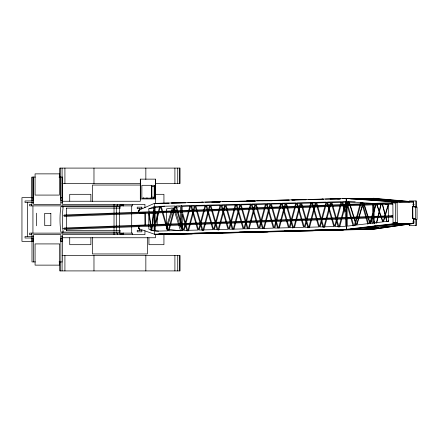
<?xml version="1.0" encoding="UTF-8"?>
<svg xmlns="http://www.w3.org/2000/svg" width="439" height="439" viewBox="0 0 439 439"><rect width="100%" height="100%" fill="white"/><g stroke="black" fill="none" stroke-linecap="round" stroke-linejoin="round"><path stroke-width="0.66" d="M31.992 241.346L31.992 238.114L33.534 238.114L33.534 241.346L21.95 241.346L21.95 197.654L33.534 197.654M35.372 177.082L31.992 177.082L31.992 200.184L33.534 200.184L33.534 177.082L33.534 204.333L60.873 204.333L60.873 177.082L60.873 200.184L62.415 200.184L62.415 177.082L59.035 177.082M140.315 179.139L140.315 198.933L155.483 198.933L155.483 179.139L140.315 179.139L140.315 201.249L62.415 201.249M151.927 226.074L151.51 230.085L150.983 226.134M152.064 224.735L153.93 206.681L148.689 208.997L149.041 211.631M153.688 212.948L151.905 230.223L154.149 231.013L153.985 212.964M153.826 211.62L153.963 210.292L153.974 211.631M376.355 223.05L377.611 217.832M377.924 216.526L380.904 204.124M376.689 223.083L381.239 204.151M388.394 221.525L388.707 220.213M157.996 212.91L155.214 223.402L155.06 206.473L159.736 206.352L158.347 211.598M155.587 224.757L158.731 212.915M159.077 211.598L160.476 206.335L161.958 211.494M169.646 225.586L168.258 230.821L166.776 225.662M169.992 224.28L173.12 212.509M173.465 211.197L174.854 205.968L161.212 206.314L166.403 224.373M173.855 212.487L168.993 230.799L182.635 230.448L181.153 225.289M174.206 211.181L175.595 205.946L180.599 223.358M188.523 230.881L195.119 206.028L196.233 209.897M203.526 211.077L198.488 230.041L196.82 224.241M203.872 209.771L205.084 205.194L191.448 205.54L196.452 222.952M204.261 211.06L199.229 230.025L212.866 229.674L211.197 223.874M204.607 209.749L205.825 205.172L210.83 222.584M204.634 223.972L202.9 230.513L197.341 211.17M204.986 222.666L207.932 211.549M208.454 209.584L209.496 205.661L195.854 206.012L196.968 209.88M203.636 230.497L205.375 223.956M205.721 222.644L208.843 210.874M209.194 209.568L210.237 205.644L211.346 209.513M215.17 223.769L213.606 229.657L211.938 223.852M215.516 222.463L218.638 210.693M218.99 209.381L220.202 204.804L206.56 205.156L207.861 209.666M215.906 223.753L214.342 229.635L227.984 229.29L226.315 223.484M216.251 222.441L219.379 210.671M219.725 209.365L220.943 204.788L225.948 222.194M218.754 230.107L225.35 205.254L232.209 229.114M233.307 229.087L239.727 204.887L226.09 205.238L232.944 229.092M234.042 229.065L240.468 204.87L247.327 228.724M248.425 228.697L250.159 222.156M250.504 220.85L254.845 204.497L241.203 204.848L248.062 228.708M249.16 228.681L250.894 222.139M251.245 220.828L254.368 209.057M254.713 207.751L255.586 204.481L256.508 207.702M264.163 208.876L258.955 228.494L257.1 222.046M264.508 207.565L265.551 203.641L251.909 203.992L256.733 220.757M264.904 208.854L259.69 228.478L273.332 228.126L271.478 221.679M265.249 207.548L266.292 203.625L267.4 207.493M263.537 228.307L265.277 221.772M265.622 220.46L269.963 204.113L256.321 204.464L257.249 207.685M264.278 228.291L266.012 221.75M266.358 220.444L270.698 204.091L271.626 207.318M275.807 221.569L274.073 228.104L272.218 221.657M276.153 220.257L279.281 208.487M279.627 207.181L280.669 203.257L267.027 203.603L268.141 207.471M278.655 227.923L283.342 210.265M283.687 208.959L285.076 203.723L282.348 203.795M279.391 227.901L285.816 203.707L292.857 228.209M293.773 227.534L300.194 203.339L286.552 203.685L293.411 227.545M294.509 227.517L300.934 203.317L301.675 205.896M310.796 219.955L308.716 227.803L306.674 220.707M311.141 218.644L314.269 206.873M314.615 205.567L315.312 202.95L301.67 203.301L302.411 205.88M309.451 227.781L311.536 219.934M311.882 218.627L315.004 206.857M315.356 205.545L316.047 202.933L316.788 205.512M321.332 219.752L319.422 226.947L317.381 219.851M321.677 218.441L324.8 206.67M325.151 205.364L326.018 202.094L312.376 202.445L313.303 205.666M322.067 219.73L320.157 226.925L333.799 226.579L331.758 219.484M322.413 218.424L325.54 206.654M325.886 205.342L326.753 202.077L331.39 218.194M325.914 219.566L323.828 227.413L321.606 219.676M326.259 218.26L330.424 202.566L316.788 202.911L317.529 205.49M324.569 227.397L326.649 219.549M327 218.238L331.165 202.544L331.906 205.123M339.682 227.007L341.767 219.16M342.113 217.854L345.762 204.119M354.41 225.333L356.32 218.139M356.666 216.828L359.788 205.057M360.139 203.751L360.485 202.445M355.146 225.311L357.055 218.117M357.406 216.811L360.529 205.04M360.874 203.729L361.226 202.423M370.022 223.078L372.722 212.91L372.645 204.843M370.582 223.725L372.744 215.576L372.815 223.511M347.672 205.661L347.101 207.62L347.189 217.217M348.05 204.354L348.807 201.742L349.636 204.398M375.768 204.3L370.225 223.391L368.612 218.238M372.283 217.64L370.626 223.341L382.698 221.898L381.162 217.497M372.651 216.372L376.152 204.3M384.41 217.349L383.099 221.849L376.958 204.322M384.784 216.065L388.142 204.492L385.552 204.311M384.789 217.365L383.505 221.805L388.669 221.185L388.52 204.514L385.157 216.098M166.579 226.09L170.914 212.465M171.325 211.164L172.362 207.921L166.425 208.92L166.568 224.773M167.841 225.207L166.606 229.087L179.255 230.733M168.252 223.912L173.394 207.746L178.388 223.83M63.49 215.642L390.973 203.378L392.29 202.692L392.301 204.108L64.045 216.4M62.936 228.67L391.1 216.389L392.417 215.697L392.433 217.118L64.27 229.399M138.773 212.097L138.773 210.248L154.292 203.405L346.245 198.488L373.331 198.516L413.576 201.967L394.617 201.951L346.245 198.488L346.525 229.334L154.572 234.256L138.96 228.763L138.938 226.294M148.931 208.766L153.666 207.971M155.016 207.74L164.477 206.143M175.04 207.471L180.369 206.571L180.522 223.95M373.562 226.519L373.584 229.207L413.757 223.402L413.714 218.37L413.044 218.386M378.884 228.077L371.537 229.125L351.765 229.004L379.219 228.028L365.885 227.314L352.188 228.955M390.293 226.442L379.554 227.978L366.263 227.265L390.628 226.398M401.005 224.911L390.962 226.348L378.819 225.761L366.686 227.215M373.584 229.207L413.768 223.462L394.815 223.544L346.492 229.323L346.217 198.472L373.326 198.379L350.706 198.96M374.226 226.025L375.372 225.865M379.598 225.668L390.957 224.307L401.674 224.817L409.719 223.665L391.336 224.263M391.736 224.214L395.835 223.725L406.152 223.681M158.94 233.96L161.579 233.767M162.677 233.899L160.054 234.086L162.787 234.075M139.459 213.31L143.301 213.14M64.127 214.978L392.29 202.692M64.253 227.984L392.417 215.697M379.197 225.717L401.339 224.867M412.342 206.807L412.786 206.796L412.885 218.364L412.44 218.375L412.342 206.807L415.332 206.785L415.437 218.353L412.44 218.375M414.218 206.813L415.332 206.785M157.738 203.378L168.614 203.098M171.451 203.027L185.093 202.675M187.936 202.604L202.972 202.28M201.688 202.253L203.048 202.214L200.947 202.269M205.095 202.165L220.115 201.907M216.8 201.863L220.213 201.775L216.065 201.885M222.26 201.726L237.927 201.534M231.918 201.479L238.053 201.32M239.42 201.287L255.004 201.183M247.036 201.089L254.538 200.897M256.585 200.848L272.213 200.782M262.149 200.705L271.697 200.458M273.744 200.403L288.675 200.403M277.267 200.316L288.862 200.019M292.385 199.926L306.021 199.58M308.183 199.525L323.164 199.202M325.343 199.081L340.368 198.807L336.993 198.785M340.351 198.697L337.734 198.768L340.444 198.741M342.316 198.647L348.215 198.499M280.987 203.828L271.439 204.075L272.367 207.296M355.2 201.929L347.019 202.138L353.691 225.35M164.175 234.064L207.038 233.433M179.288 233.68L222.156 233.049L193.67 233.312M209.524 232.906L238.009 232.643L208.783 232.922M224.636 232.516L267.505 231.885M239.754 232.132L282.623 231.496M254.872 231.743L297.735 231.112M269.985 231.353L312.853 230.722M285.103 230.969L313.589 230.705L284.368 230.985M315.334 230.195L358.202 229.559M330.452 229.806L370.159 229.257L344.829 229.438M345.57 229.421L357.785 229.306M191.925 233.822L158.018 234.223L172.884 234.163M237.274 232.659L194.406 233.29L222.891 233.027M252.387 232.275L223.901 232.538L253.127 232.253M343.084 229.948L314.598 230.212L343.825 229.932M154.501 226.03L154.572 234.256L181.658 234.141L373.605 229.224L346.492 229.323M394.804 222.771L393.042 222.787L392.861 202.736L397.119 202.708L397.3 222.76L394.809 222.771L394.809 223.544L394.831 222.529M140.173 213.332L145.611 213.228M393.042 222.787L397.3 222.76M350.618 198.647L366.219 198.505M351.238 198.653L365.478 198.521M323.236 199.158L321.875 199.174L323.225 199.18M330.079 199.087L340.252 198.988M308.853 199.525L323.099 199.394M305.95 199.8L291.644 199.948L295.019 199.964M276.526 200.332L289.416 200.217M261.414 200.722L272.262 200.623M255.174 201.013L246.295 201.111L255.07 201.161M231.177 201.496L238.02 201.419M252.946 201.281L254.977 201.265M232.401 201.72L237.828 201.671M211.861 202.159L219.999 202.083M190.641 202.604L202.845 202.489M191.936 202.604L202.785 202.5M171.391 203.037L185.697 202.895M162.2 203.361L169.053 203.295M329.716 229.827L358.937 229.542M269.25 231.375L298.476 231.09M254.132 231.759L283.358 231.479M239.019 232.149L268.24 231.869M178.552 233.696L207.779 233.416M163.434 234.086L192.661 233.8M412.885 218.364L415.437 218.353M168.598 203.334L154.292 203.405L154.369 211.631M397.119 202.708L392.861 202.736M138.806 212.103L138.79 210.254L139.47 210.248M150.533 213.036L157.167 213.008L157.272 224.664M138.96 228.763L139.635 228.757M165.514 234.064L177.8 234.014L175.819 233.757M62.091 183.507L140.82 183.507M155.214 183.507L180.05 183.507L180.05 168.088L59.77 168.088L59.77 176.802M140.606 185.049L92.431 185.049L92.431 201.424M151.395 186.339L154.709 186.339M155.071 194.307L163.934 194.307L163.934 203.158M151.395 197.133L154.709 197.133M60.873 197.654L62.415 197.654M31.992 197.89L33.534 197.89M60.873 197.89L62.415 197.89M33.534 200.886L25.034 200.991L25.034 202.533L31.992 202.533M60.873 200.886L62.415 200.886M409.269 200.936L416.221 200.936L416.221 207.104M31.992 202.791L33.534 202.791M60.873 202.791L62.415 202.791M120.187 206.571L60.873 206.571A53.569 30.033 -90 0 0 60.873 232.099L120.187 232.099M414.882 207.104L417.05 207.104L417.05 219.445L413.549 219.445M66.382 208.113L120.187 208.113M138.773 210.248L139.542 210.248L139.542 208.701M139.289 213.332L140.31 213.332M66.382 230.552L120.187 230.552M33.534 236.209L25.034 236.467L25.034 238.009L31.992 238.009M60.873 236.209L62.415 236.209M62.415 237.751L155.483 237.751L155.483 234.344M31.992 238.816L33.534 238.816M60.873 238.816L62.415 238.816M31.992 241.11L33.534 241.11M60.873 241.11L62.415 241.11M62.091 255.493L180.05 255.493L180.05 270.912L59.77 270.912L59.77 262.198M35.372 261.918L31.992 261.918L31.992 234.667L29.627 234.667L29.627 233.125L132.605 233.125L132.605 234.667M59.035 261.918L62.415 261.918L62.415 234.667L144.941 234.667L144.941 230.623M367.158 198.571L372.437 198.669M358.246 198.455L366.955 198.483M384.877 199.734L359.009 199.213L373.112 198.73L384.559 199.707M372.738 200.195L395.374 200.634L385.233 199.767L372.338 200.168L359.409 199.24M373.929 203.498L363.783 202.791L368.211 216.954M386.035 201.144L395.72 201.836L405.845 201.528L385.634 201.117L396.027 200.689L405.526 201.501M150.478 230.08L158.611 231.139M175.556 233.35L181.658 234.141M390.973 203.378L392.301 204.108M391.1 216.389L392.433 217.118M376.558 204.294L380.723 216.24M367.602 216.328L363.355 202.758L356.907 224.982L369.825 223.44L368.206 218.271M350.064 204.431L349.235 201.775L362.976 202.73L356.506 225.031L354.492 218.595M350.465 205.715L354.092 217.305M350.064 205.765L353.686 217.354M354.092 218.644L356.106 225.081L347.271 226.134L347.205 218.589M174.629 208.207L175.419 210.753M175.814 212.026L180.555 227.298L180.533 225.289M178.788 225.119L180.588 230.909M362.323 202.395L362.691 203.685M363.064 204.975L368.436 223.676M361.582 202.412L361.955 203.701M362.323 204.991L367.882 224.34M347.392 206.028L353.137 226.014M332.647 205.106L331.9 202.527L345.542 202.176L338.946 227.029L336.905 219.934M333.014 206.396L336.351 218.002M332.279 206.412L338.206 227.045M332.125 218.178L327.494 202.055L341.13 201.704L334.534 226.557L332.499 219.467M317.896 206.78L321.233 218.386M317.161 206.802L320.497 218.408M321.425 221.629L323.093 227.435M313.676 206.956L317.007 218.562M316.272 218.584L311.641 202.461L305.039 227.314L318.681 226.963L316.645 219.873M302.784 207.17L306.301 219.418M302.043 207.186L307.975 227.819M301.154 218.968L296.523 202.851L289.927 227.698L303.563 227.353L301.527 220.257M286.963 219.983L282.145 203.219L295.782 202.867L289.186 227.72L287.331 221.272M286.223 219.999L281.404 203.235L274.809 228.088L288.45 227.737L286.596 221.289M272.734 208.585L276.071 220.197M276.444 221.486L278.293 227.934M271.999 208.607L275.335 220.213M275.703 221.503L277.558 227.951M268.509 208.761L271.845 220.367M267.774 208.783L271.11 220.389M257.622 208.975L263.18 228.318M256.881 208.991L262.44 228.34M255.992 220.773L251.174 204.009L244.578 228.862L258.214 228.516L256.365 222.063M240.874 221.163L236.056 204.398L229.46 229.251L243.102 228.9L241.247 222.452M226.683 222.178L221.679 204.766L235.32 204.415L228.724 229.268L227.056 223.467M212.086 209.491L210.972 205.622L224.614 205.276L218.018 230.124L216.164 223.676M212.454 210.78L215.79 222.386M211.719 210.802L215.055 222.408M215.609 224.34L217.091 229.498M208.229 210.956L211.565 222.562M196.601 211.186L200.124 223.44M200.491 224.73L202.159 230.53M195.712 222.968L190.707 205.562L184.111 230.415L197.753 230.063L196.085 224.258M182.377 212.086L185.543 223.116M185.916 224.411L187.782 230.903L194.378 206.05L182.147 206.363L182.185 210.808M185 223.808L182.212 214.111L182.328 226.974M185.373 225.103L187.047 230.919M181.521 223.983L176.33 205.929L189.972 205.578L183.376 230.431L181.889 225.273M162.331 212.783L165.668 224.389M166.035 225.679L167.517 230.837L155.285 231.15L155.236 226.074M382.698 204.739L385.645 216.026M385.969 217.272L387.11 221.646M382.364 204.706L386.775 221.602M375.016 223.248L374.176 220.027L374.039 204.256M374.697 223.27L374.187 221.327L374.204 223.341M149.216 212.948L150.807 224.812M148.892 213.316L151.12 229.948L148.87 229.158L148.728 213.31M413.615 206.802L413.571 201.808L373.32 198.236L373.32 200.42M395.457 202.703L395.638 222.749M394.656 202.994L394.645 201.967L413.626 201.945L413.653 206.665M373.386 204.547L373.529 223.039M345.68 217.535L345.652 214.847L341.871 201.688L335.275 226.54L345.756 226.272L345.691 218.88M182.344 228.329L182.361 230.36M181.395 205.353L181.565 223.863M181.576 225.229L181.625 230.716M154.38 213.003L154.484 224.658M145.221 213.058L145.331 224.713M413.725 218.134L413.757 223.528L394.749 223.533L394.743 222.2M416.221 219.445L416.221 225.613L409.269 225.613L409.269 223.555M415.952 200.936L415.952 207.104M415.952 219.445L415.952 225.613M409.538 223.555L409.538 225.613M179.578 168.088L179.578 183.507M179.578 255.493L179.578 270.912M177.729 168.088L177.729 183.507M177.729 255.493L177.729 270.912M174.903 168.088L174.903 183.507M174.903 255.493L174.903 270.912M163.934 234.481L163.934 244.693L148.931 244.693L148.931 237.883M155.483 179.139L155.483 203.701M154.199 186.339L154.199 197.133M153.661 197.649L153.661 198.165M151.894 186.339L151.894 197.133M151.625 185.307L151.625 198.165M150.994 197.649L150.994 198.165M147.389 237.576L147.389 253.951L92.431 253.951L92.431 237.576M146.966 197.649L146.966 198.165M145.847 168.088L145.847 179.485M145.847 255.493L145.847 270.912M144.941 207.702L144.941 204.333L62.415 204.333L62.415 177.082M144.941 213.096L144.941 225.229M143.399 197.649L143.399 198.165M139.542 230.299L139.542 228.752L138.773 228.752L138.773 226.288M132.605 204.333L132.605 205.875L29.627 205.875L29.627 204.333L31.992 204.333L31.992 177.082M131.7 205.875L131.7 225.63M131.7 226.996L131.7 233.125M123.672 204.333L123.672 205.875M123.672 233.125L123.672 234.667M123.48 204.333L123.48 205.875M123.48 233.125L123.48 234.667M123.315 204.333L123.315 205.875M123.315 233.125L123.315 234.667M122.613 204.333L122.613 205.875M122.613 233.125L122.613 234.667M121.351 204.333L121.351 205.875M121.351 233.125L121.351 234.667M120.154 204.333L120.154 205.875M120.154 233.125L120.154 234.667M119.946 206.571L119.946 208.113M119.946 230.552L119.946 232.099M119.413 205.875L119.413 230.398M119.413 231.765L119.413 233.125M117.367 204.333L117.367 205.875M117.367 233.125L117.367 234.667M116.297 205.875L116.297 230.398M116.297 231.765L116.297 233.125M114.025 204.333L114.025 213.37M114.025 214.731L114.025 230.398M114.025 231.765L114.025 234.667M93.973 168.088L93.973 183.507M93.973 255.493L93.973 270.912M90.889 201.117L90.889 194.307L69.719 194.307L69.719 201.117M90.889 237.883L90.889 244.693L69.719 244.693L69.719 237.883M66.673 208.113L66.673 214.912M66.673 216.273L66.673 227.836M66.673 229.196L66.673 230.552M64.917 168.088L64.917 183.507M64.917 255.493L64.917 270.912M62.3 205.875L62.3 207.235M62.3 231.765L62.3 233.125M62.091 168.088L62.091 176.802M62.091 262.198L62.091 270.912M60.873 261.918L60.873 234.667L33.534 234.667L33.534 261.918M60.242 168.088L60.242 176.802M60.242 262.198L60.242 270.912M36.382 213.2L36.382 225.8M32.936 205.875L32.936 233.125M31.394 204.333L31.394 205.875M31.394 233.125L31.394 234.667M27.35 202.533L27.35 236.467M63.216 232.099A53.569 30.033 -90 0 1 63.216 206.571M60.873 238.114L60.873 241.346L62.415 241.346L62.415 238.114L60.873 238.114M250.433 204.031L243.837 228.884L236.797 204.382L250.433 204.031M310.9 202.483L304.304 227.331L297.258 202.829L310.9 202.483M348.429 201.715L347.09 206.325L347.051 201.622L348.429 201.715M414.026 204.536L413 205.046L413 204.02L414.026 204.536M414.026 222.013L413 222.529L413 221.503L414.026 222.013M351.387 229.048L350.009 229.213L354.136 229.196L351.387 229.048M395.693 200.661L385.228 201.089L373.145 200.222L395.693 200.661M406.179 201.556L399.287 201.841L409.609 201.852L406.179 201.556M372.755 198.697L358.603 199.185L349.762 198.549L372.755 198.697M345.531 201.594L342.607 201.666L345.63 212.174L345.531 201.594M313.858 230.234L300.221 230.579L328.707 230.316L313.858 230.234M327.971 230.338L299.48 230.601L327.971 230.338M59.331 173.871L35.076 173.871L35.076 195.081L59.331 195.081L59.331 173.871M154.709 185.307L141.857 185.307L141.857 198.165L154.709 198.165L154.709 185.307M141.857 207.159L137.231 207.159L137.231 208.701L141.857 208.701L141.857 207.159M50.847 213.332L44.696 213.332L44.74 225.668L50.847 225.668L50.847 213.332M141.857 230.299L137.231 230.299L137.231 231.841L141.857 231.841L141.857 230.299M59.331 243.919L35.076 243.919L35.076 265.129L59.331 265.129L59.331 243.919M394.623 202.878L394.617 201.951L394.623 202.878"/></g></svg>
